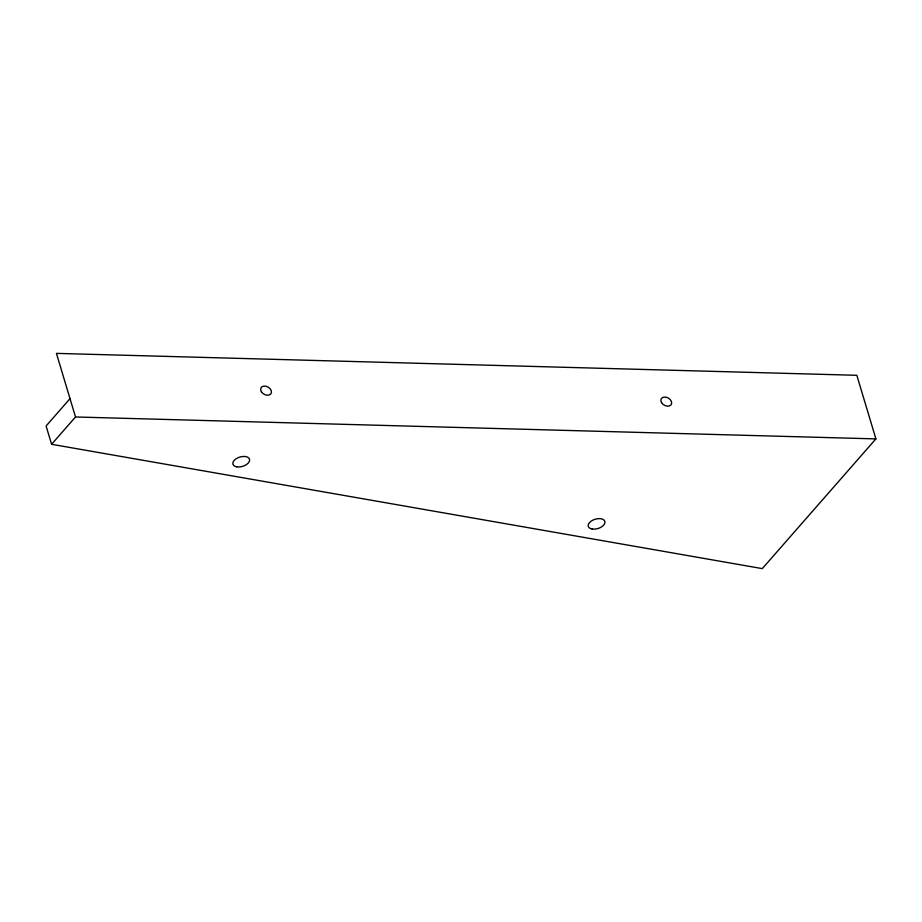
<?xml version="1.0" encoding="UTF-8"?>
<svg xmlns="http://www.w3.org/2000/svg" width="922" height="922" viewBox="0 0 922 922"><rect width="100%" height="100%" fill="white"/><g stroke="black" fill="none" stroke-linecap="round" stroke-linejoin="round"><path stroke-width="1.38" d="M70.014 398.673L46.1 425.987L51.586 444.289L762.287 568.62L875.9 438.895L856.826 375.3L56.426 353.38L75.512 416.975L51.586 444.289M75.512 416.975L875.9 438.895M661.57 402.66A5.763 4.114 29.7 0 0 670.928 404.954A5.763 4.114 29.7 0 0 666.295 397.232A5.763 4.114 29.7 0 0 661.57 402.66M592.085 528.998A8.655 4.852 -16.7 0 0 604.97 522.394A8.655 4.852 -16.7 0 0 592.662 520.239A8.655 4.852 -16.7 0 0 592.085 528.998M236.735 466.832A8.655 4.852 -16.7 0 0 249.62 460.228A8.655 4.852 -16.7 0 0 237.311 458.073A8.655 4.852 -16.7 0 0 236.735 466.832M261.364 391.7A5.763 4.114 29.7 0 0 270.734 393.994A5.763 4.114 29.7 0 0 266.101 386.272A5.763 4.114 29.7 0 0 261.364 391.7"/></g></svg>
